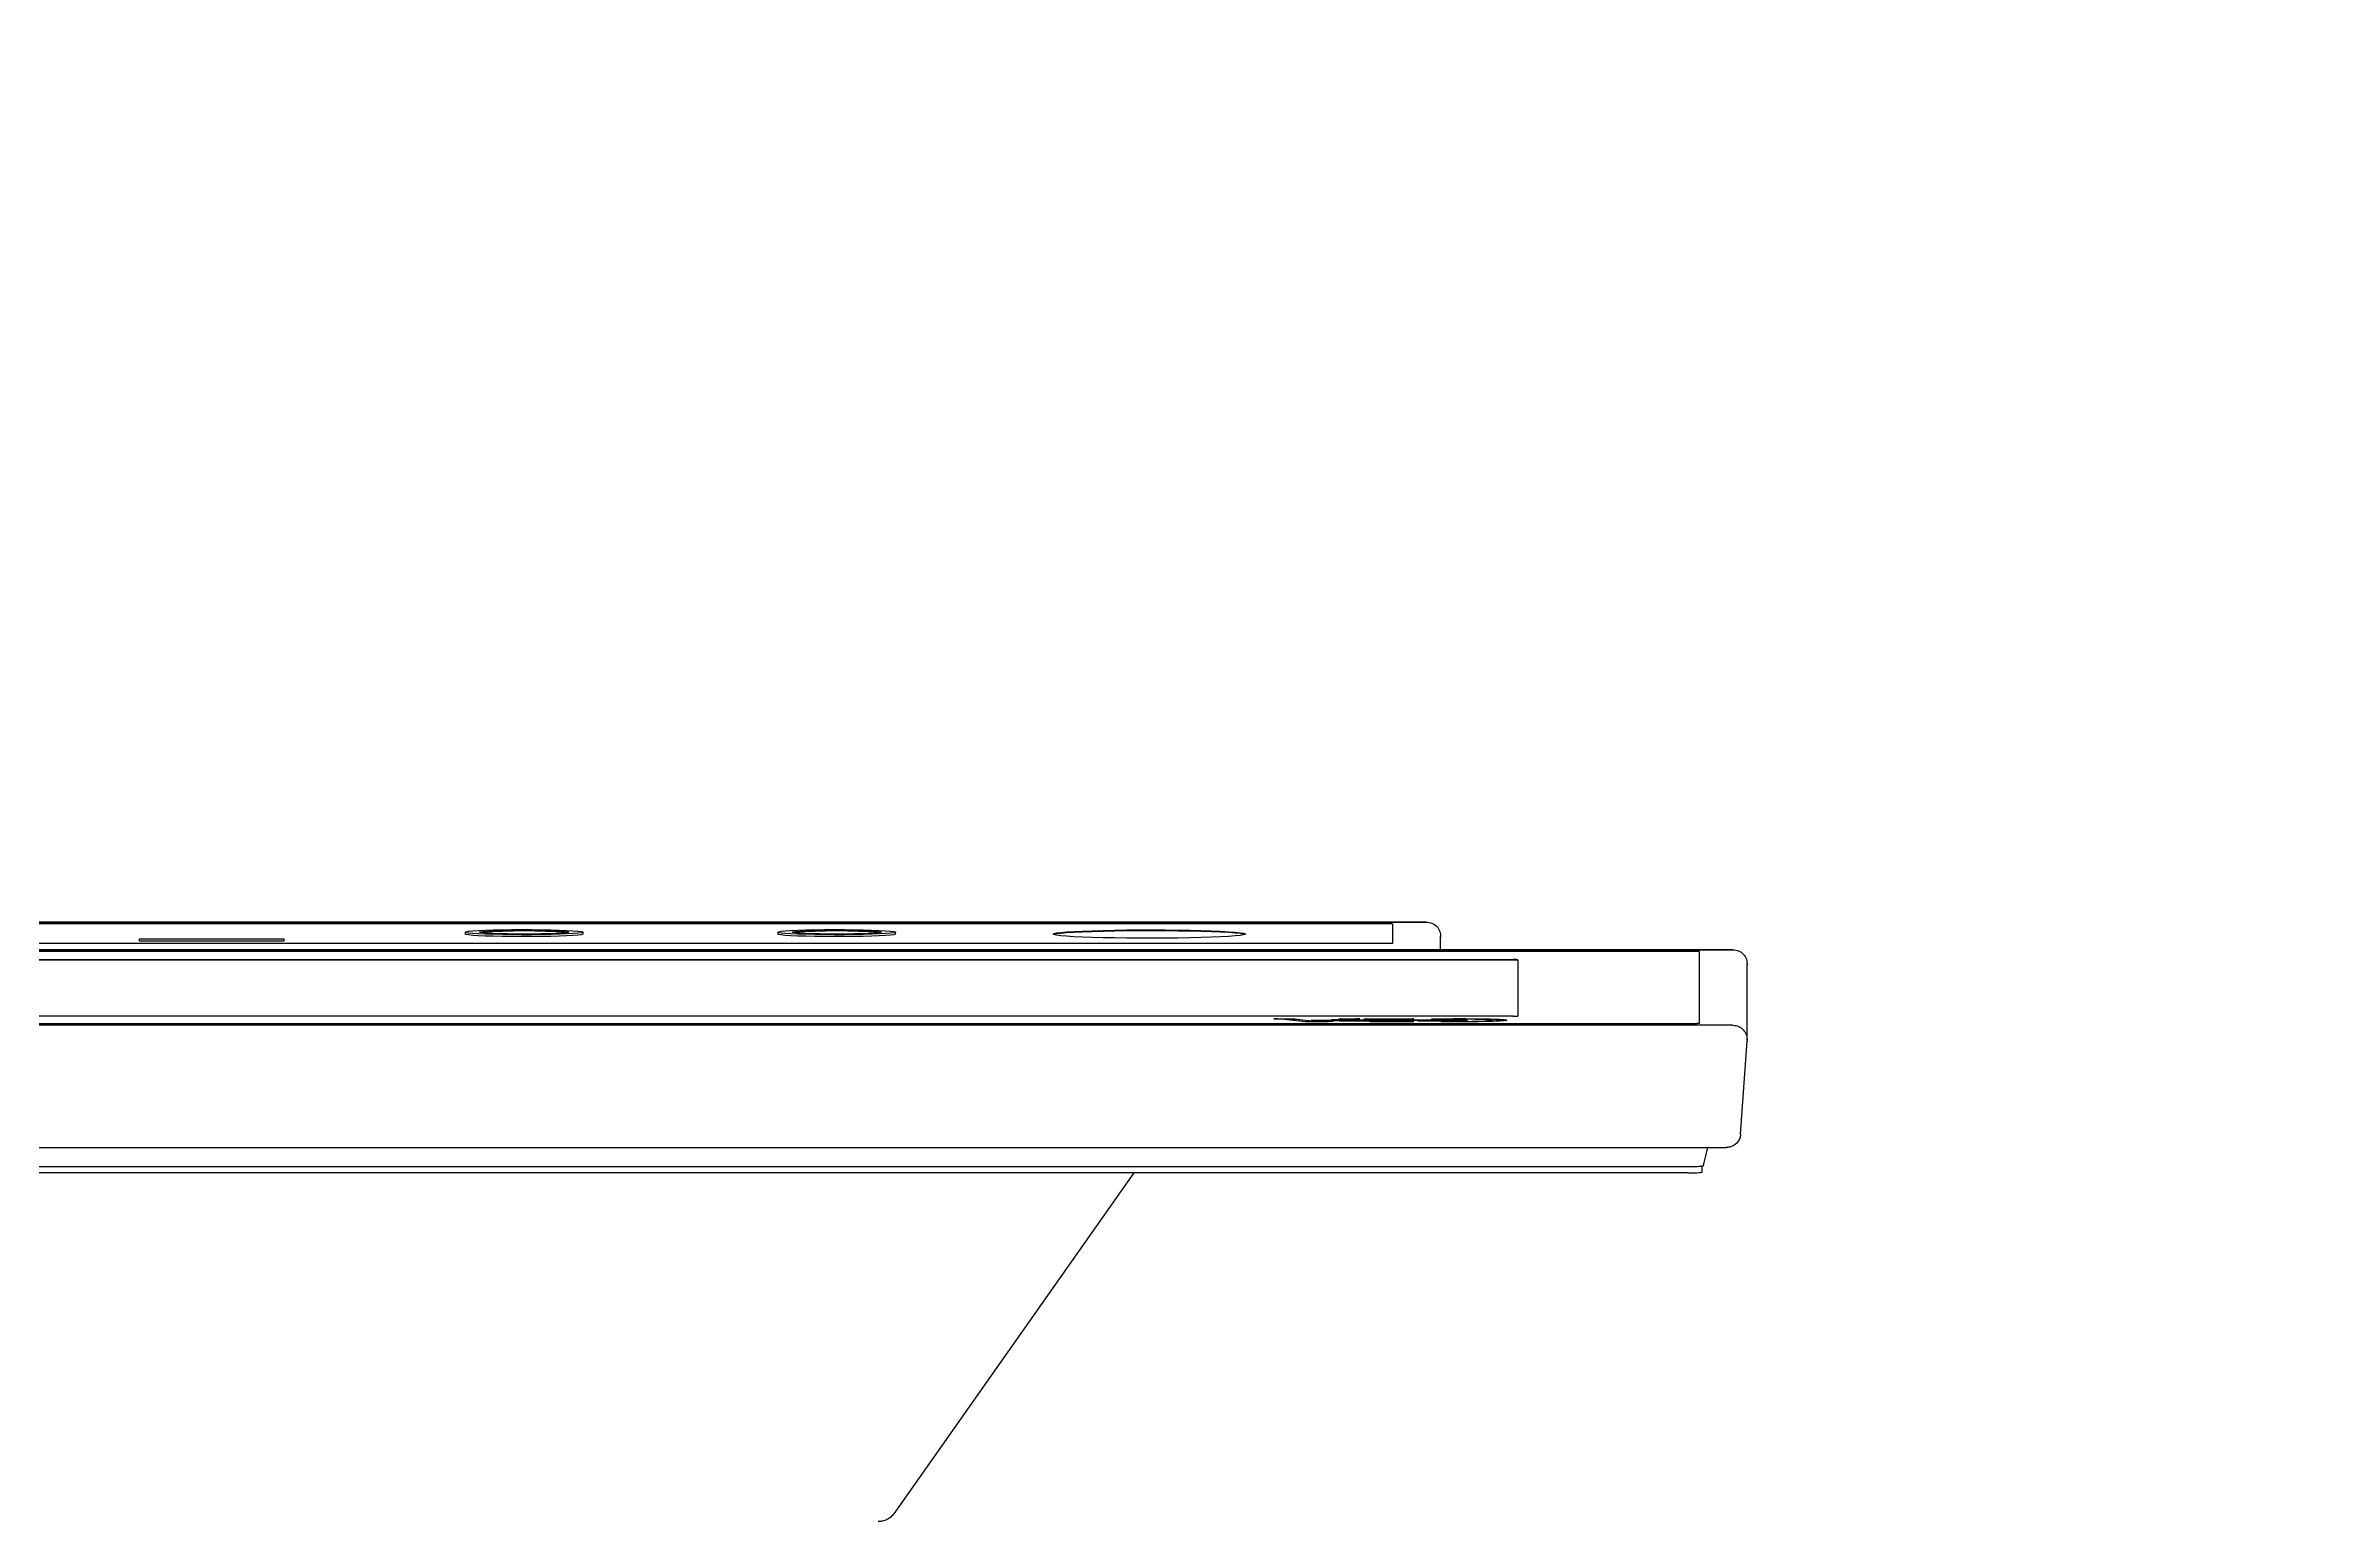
# Model space of a CAD drawing. Header units: inches. Extents: x -955375 to 106222, y -96450 to 64845.
# Drawn here: x 15355.9 to 15828.6, y 28041.9 to 28348.7 of the extents above; entities that cross this region are included whole.
import ezdxf

# ---------------------------------------------------------------- set-up
doc = ezdxf.new("R2010")
doc.units = ezdxf.units.IN
doc.header["$MEASUREMENT"] = 0
doc.linetypes.add('CONTINUA', pattern=[0])
doc.layers.add('ACHUTECH', color=24, linetype='Continuous', lineweight=18)
doc.layers.add('DIBUJO', color=2, linetype='Continuous')
doc.layers.add('P-EQUIPO NUEVO', color=134, linetype='Continuous')
doc.styles.get("Standard").update_dxf_attribs({"font": 'isocp2.shx'})
doc.dimstyles.new('SUPERPEQUEÑA', dxfattribs={"dimtxt": 0.1, "dimasz": 0.05, "dimexe": 0.1, "dimexo": 0.15, "dimgap": 0.05, "dimtad": 1, "dimzin": 0, "dimdsep": 46, "dimtxsty": 'Standard', "dimblk1": 'CRUZZ', "dimblk2": 'CRUZZ', "dimsah": 1, "dimcen": 0.03, "dimse1": 1, "dimse2": 1, "dimclrd": 109, "dimclre": 4, "dimclrt": 173, "dimadec": 0, "dimazin": 0, "dimtfac": 1, "dimtix": 1, "dimtmove": 1, "dimatfit": 3, "dimldrblk": 'CRUZZ', "dimfxl": 1, "dimtolj": 1, "dimtzin": 0, "dimlwd": -1, "dimarcsym": 0})

# ---------------------------------------------------------------- blocks, each defined once
blk = doc.blocks.new('CRUZ')
at = {"layer": 'DIBUJO', "color": 7, "lineweight": -3}
for p, q in [((-0.22, 0), (0.22, 0)), ((0, 0.22), (0, -0.22))]:
    blk.add_line(p, q, dxfattribs=at)
at = {"layer": 'DIBUJO', "color": 7, "lineweight": -3, "const_width": 0.05}
blk.add_lwpolyline([(-0.03, 0, 1), (0.03, 0, 1)], format="xyb", close=True, dxfattribs=at)
blk = doc.blocks.new('CRUZZ')
at = {"layer": 'DIBUJO', "color": 3, "xscale": 10, "yscale": 10, "zscale": 10}
blk.add_blockref('CRUZ', (0, 0), dxfattribs=at)
blk = doc.blocks.new('*D185')
at = {"layer": 'ACHUTECH', "color": 7, "ltscale": 500, "transparency": 16777216}
blk.add_line((5118.65, 54499.15), (5118.65, 25409.93), dxfattribs=at)
at = {"layer": 'Defpoints', "color": 0, "linetype": 'CONTINUA', "ltscale": 500, "transparency": 16777216}
for p in [(26169.23, 54499.2), (5118.65, 25409.88), (6592.24, 25409.88)]:
    blk.add_point(p, dxfattribs=at)
at = {"layer": 'ACHUTECH', "color": 7, "linetype": 'CONTINUA', "ltscale": 500, "transparency": 16777216, "xscale": 0.05, "yscale": 0.05, "zscale": 0.05}
for p, rotation in [((5118.65, 54499.2), 90), ((5118.65, 25409.88), 270)]:
    blk.add_blockref('CRUZZ', p, dxfattribs=dict(at, rotation=rotation))
at = {"layer": 'ACHUTECH', "color": 7, "linetype": 'CONTINUA', "lineweight": 13, "ltscale": 500, "transparency": 16777216, "insert": (5118.56, 39954.54), "char_height": 0.15, "attachment_point": 5, "rotation": 90}
blk.add_mtext('\\A1;29089.32', dxfattribs=at)
blk = doc.blocks.new('*D201')
at = {"layer": 'ACHUTECH', "color": 7, "ltscale": 500, "transparency": 16777216}
blk.add_line((4340.12, 59153.03), (4340.12, 15437.33), dxfattribs=at)
at = {"layer": 'Defpoints', "color": 0, "linetype": 'CONTINUA', "ltscale": 500, "transparency": 16777216}
for p in [(21639.15, 59153.08), (4340.12, 15437.28), (6285.39, 15437.28)]:
    blk.add_point(p, dxfattribs=at)
at = {"layer": 'ACHUTECH', "color": 7, "linetype": 'CONTINUA', "ltscale": 500, "transparency": 16777216, "xscale": 0.05, "yscale": 0.05, "zscale": 0.05}
for p, rotation in [((4340.12, 59153.08), 90), ((4340.12, 15437.28), 270)]:
    blk.add_blockref('CRUZZ', p, dxfattribs=dict(at, rotation=rotation))
at = {"layer": 'ACHUTECH', "color": 7, "linetype": 'CONTINUA', "lineweight": 13, "ltscale": 500, "transparency": 16777216, "insert": (4340.02, 37295.18), "char_height": 0.15, "attachment_point": 5, "rotation": 90}
blk.add_mtext('\\A1;43715.81', dxfattribs=at)
blk = doc.blocks.new('termoformadora 2')
for p, q in [((133741.49, -10017.62), (133742.79, -10015.77)), ((133692.88, -10086.64), (133741.49, -10017.62)), ((133574.67, -10086.77), (133574.67, -10088.05)), ((133577.67, -10086.64), (134126.67, -10086.64)), ((133574.4, -10088.18), (133573.51, -10091.92)), ((134125.92, -10087.93), (133578.42, -10087.93)), ((133566.71, -10094.64), (133565.34, -10114.06)), ((134134.7, -10091.92), (133569.64, -10091.92)), ((133565.34, -10114.27), (133565.34, -10130.1)), ((133568.34, -10117.34), (134136, -10117.34)), ((133575.32, -10132.68), (133575.32, -10117.69)), ((133576.42, -10117.64), (134127.92, -10117.64)), ((133576.42, -10117.64), (133576.42, -10117.64)), ((133576.42, -10117.64), (134127.92, -10117.64)), ((133613.03, -10130.93), (133613.03, -10119.24)), ((133614.03, -10119.19), (134090.3, -10119.19)), ((133627.76, -10118.59), (133627.76, -10118.43)), ((133630.91, -10118.56), (133627.89, -10118.58)), ((133628.96, -10118.05), (133628.96, -10118.18)), ((133630.91, -10118.45), (133630.91, -10118.66)), ((133644.1, -10118.67), (133634.67, -10118.67)), ((133634.68, -10118.05), (133643.84, -10118.05)), ((133634.86, -10118.31), (133634.86, -10118.12)), ((133634.86, -10118.21), (133636.44, -10118.21)), ((133636.44, -10118.31), (133634.86, -10118.31)), ((133634.86, -10118.6), (133634.86, -10118.46)), ((133634.86, -10118.57), (133638.04, -10118.57)), ((133636.44, -10118.21), (133638.04, -10118.21)), ((133636.44, -10118.21), (133636.44, -10118.31)), ((133638.04, -10118.31), (133636.44, -10118.31)), ((133638.04, -10118.21), (133638.04, -10118.05)), ((133638.04, -10118.05), (133638.04, -10118.14)), ((133641.32, -10118.14), (133638.04, -10118.14)), ((133638.04, -10118.14), (133638.04, -10118.31)), ((133638.04, -10118.21), (133638.04, -10118.31)), ((133638.04, -10118.47), (133638.04, -10118.59)), ((133638.04, -10118.59), (133639.42, -10118.59)), ((133639.42, -10118.59), (133640.79, -10118.59)), ((133639.77, -10118.33), (133639.77, -10118.43)), ((133640.79, -10118.59), (133643.33, -10118.59)), ((133641.32, -10118.05), (133641.32, -10118.14)), ((133642.42, -10118.05), (133642.42, -10118.14)), ((133643.54, -10118.05), (133643.54, -10118.15)), ((133643.84, -10118.05), (133643.84, -10118.15)), ((133645.05, -10118.57), (133644.1, -10118.67)), ((133649.97, -10118.67), (133645.91, -10118.67)), ((133647.34, -10118.57), (133649.85, -10118.57)), ((133649.85, -10118.56), (133649.85, -10118.66)), ((133649.89, -10118.64), (133649.89, -10118.54)), ((133650.16, -10118.22), (133649.95, -10118.24)), ((133651.76, -10118.43), (133650.32, -10118.58)), ((133650.32, -10118.48), (133650.74, -10118.44)), ((133650.32, -10118.58), (133650.32, -10118.48)), ((133650.35, -10118.29), (133651.98, -10118.13)), ((133652.05, -10118.28), (133652.05, -10118.18)), ((133652.52, -10118.05), (133657.25, -10118.05)), ((133653.41, -10118.16), (133654.52, -10118.05)), ((133654.57, -10118.15), (133653.41, -10118.26)), ((133653.41, -10118.26), (133653.41, -10118.16)), ((133654.57, -10118.05), (133654.57, -10118.15)), ((133654.63, -10118.14), (133654.57, -10118.15)), ((133654.63, -10118.05), (133654.63, -10118.14)), ((133654.7, -10118.15), (133654.63, -10118.14)), ((133654.7, -10118.05), (133654.7, -10118.15)), ((133657.22, -10118.4), (133654.7, -10118.15)), ((133654.75, -10118.05), (133657.22, -10118.3)), ((133657.22, -10118.3), (133659.4, -10118.52)), ((133657.22, -10118.3), (133657.22, -10118.4)), ((133659.4, -10118.62), (133657.22, -10118.4)), ((133657.25, -10118.05), (133662.23, -10118.55)), ((133659.4, -10118.52), (133659.4, -10118.62)), ((133663.79, -10118.67), (133659.53, -10118.67)), ((133659.6, -10118.55), (133659.6, -10118.55)), ((133659.6, -10118.65), (133659.6, -10118.55)), ((133659.6, -10118.65), (133659.6, -10118.65)), ((133659.61, -10118.67), (133659.61, -10118.54)), ((133659.61, -10118.57), (133662.4, -10118.57)), ((133568.3, -10133.03), (134136.04, -10133.03)), ((134136, -10133.03), (133568.34, -10133.03)), ((134127.92, -10132.72), (133576.42, -10132.72)), ((133614.03, -10130.87), (134090.3, -10130.87)), ((133614.03, -10130.97), (133614.03, -10130.87)), ((134090.3, -10130.97), (133614.03, -10130.97)), ((133629.09, -10133.03), (133629.09, -10135.83)), ((133640.17, -10134.29), (134064.17, -10134.29)), ((133640.17, -10134.29), (133640.17, -10134.29)), ((133640.17, -10134.29), (134064.17, -10134.29)), ((133632.05, -10138.76), (133998.8, -10138.76)), ((133998.81, -10138.76), (133632.09, -10138.76)), ((133639.07, -10138.41), (133639.07, -10134.33)), ((133998.09, -10138.46), (133640.17, -10138.46)), ((133669.71, -10136.21), (133670.07, -10136.1)), ((133669.71, -10136.33), (133669.71, -10136.21)), ((133670.07, -10136.45), (133669.71, -10136.33)), ((133669.8, -10136.17), (133670.07, -10136.25)), ((133670.07, -10136.1), (133670.78, -10135.99)), ((133670.07, -10136.25), (133670.78, -10136.36)), ((133670.78, -10136.56), (133670.07, -10136.45)), ((133670.78, -10135.99), (133671.82, -10135.88)), ((133670.78, -10136.36), (133671.82, -10136.47)), ((133671.82, -10136.67), (133670.78, -10136.56)), ((133671.82, -10135.88), (133673.18, -10135.78)), ((133671.82, -10136.47), (133673.18, -10136.57)), ((133673.18, -10136.77), (133671.82, -10136.67)), ((133673.18, -10135.78), (133674.84, -10135.69)), ((133673.18, -10136.57), (133674.84, -10136.66)), ((133674.84, -10136.86), (133673.18, -10136.77)), ((133674.84, -10135.69), (133676.76, -10135.61)), ((133674.84, -10136.66), (133676.76, -10136.74)), ((133676.76, -10136.94), (133674.84, -10136.86)), ((133676.76, -10135.61), (133678.91, -10135.54)), ((133676.76, -10136.74), (133678.91, -10136.81)), ((133678.91, -10137.01), (133676.76, -10136.94)), ((133678.91, -10135.54), (133681.25, -10135.48)), ((133678.91, -10136.81), (133681.25, -10136.86)), ((133681.25, -10137.06), (133678.91, -10137.01)), ((133681.25, -10135.48), (133683.74, -10135.44)), ((133681.25, -10136.86), (133683.74, -10136.91)), ((133683.74, -10137.11), (133681.25, -10137.06)), ((133683.74, -10135.44), (133686.34, -10135.41)), ((133683.74, -10136.91), (133686.34, -10136.93)), ((133686.34, -10137.13), (133683.74, -10137.11)), ((133686.34, -10135.41), (133689, -10135.4)), ((133686.34, -10136.93), (133689, -10136.94)), ((133689, -10137.14), (133686.34, -10137.13)), ((133689, -10135.4), (133691.67, -10135.4)), ((133689, -10136.94), (133691.67, -10136.94)), ((133691.67, -10137.14), (133689, -10137.14)), ((133691.67, -10135.4), (133694.31, -10135.42)), ((133691.67, -10136.94), (133694.31, -10136.92)), ((133694.31, -10137.12), (133691.67, -10137.14)), ((133694.31, -10135.42), (133696.86, -10135.46)), ((133694.31, -10136.92), (133696.86, -10136.89)), ((133696.86, -10137.09), (133694.31, -10137.12)), ((133696.86, -10135.46), (133699.28, -10135.51)), ((133696.86, -10136.89), (133699.28, -10136.84)), ((133699.28, -10137.04), (133696.86, -10137.09)), ((133699.28, -10135.51), (133701.53, -10135.57)), ((133699.28, -10136.84), (133701.53, -10136.77)), ((133701.53, -10136.97), (133699.28, -10137.04)), ((133701.53, -10135.57), (133703.57, -10135.64)), ((133701.53, -10136.77), (133703.57, -10136.7)), ((133703.57, -10136.9), (133701.53, -10136.97)), ((133703.57, -10135.64), (133705.37, -10135.73)), ((133703.57, -10136.7), (133705.37, -10136.61)), ((133705.37, -10136.81), (133703.57, -10136.9)), ((133705.37, -10135.73), (133706.88, -10135.83)), ((133705.37, -10136.61), (133706.88, -10136.52)), ((133706.88, -10136.72), (133705.37, -10136.81)), ((133706.88, -10135.83), (133708.08, -10135.93)), ((133706.88, -10136.52), (133708.08, -10136.41)), ((133708.08, -10136.61), (133706.88, -10136.72)), ((133708.08, -10135.93), (133708.96, -10136.04)), ((133708.08, -10136.41), (133708.96, -10136.3)), ((133708.96, -10136.5), (133708.08, -10136.61)), ((133708.96, -10136.04), (133709.49, -10136.16)), ((133708.96, -10136.3), (133709.49, -10136.19)), ((133709.49, -10136.39), (133708.96, -10136.5)), ((133709.49, -10136.16), (133709.67, -10136.27)), ((133709.49, -10136.19), (133709.54, -10136.17)), ((133709.67, -10136.27), (133709.49, -10136.39)), ((133742.42, -10136.27), (133742.46, -10136.23)), ((133742.42, -10136.27), (133742.42, -10136.67)), ((133742.46, -10136.23), (133742.81, -10136.14)), ((133742.46, -10136.63), (133742.81, -10136.54)), ((133742.46, -10136.72), (133742.46, -10136.63)), ((133742.81, -10136.81), (133742.46, -10136.72)), ((133742.81, -10136.14), (133743.51, -10136.05)), ((133742.81, -10136.54), (133743.51, -10136.45)), ((133743.51, -10136.89), (133742.81, -10136.81)), ((133743.51, -10136.05), (133744.52, -10135.97)), ((133743.51, -10136.45), (133744.52, -10136.37)), ((133744.52, -10136.97), (133743.51, -10136.89)), ((133744.52, -10135.97), (133745.83, -10135.9)), ((133744.52, -10136.37), (133745.83, -10136.3)), ((133745.83, -10137.04), (133744.52, -10136.97)), ((133745.42, -10136.67), (133745.6, -10136.59)), ((133745.6, -10136.75), (133745.42, -10136.67)), ((133745.6, -10136.59), (133746.12, -10136.52)), ((133746.12, -10136.83), (133745.6, -10136.75)), ((133745.83, -10135.9), (133747.38, -10135.84)), ((133745.83, -10136.3), (133747.38, -10136.24)), ((133747.38, -10137.1), (133745.83, -10137.04)), ((133746.12, -10136.52), (133746.98, -10136.45)), ((133746.98, -10136.9), (133746.12, -10136.83)), ((133746.98, -10136.45), (133748.13, -10136.39)), ((133748.13, -10136.96), (133746.98, -10136.9)), ((133747.38, -10135.84), (133749.15, -10135.79)), ((133747.38, -10136.24), (133749.15, -10136.19)), ((133749.15, -10137.15), (133747.38, -10137.1)), ((133748.13, -10136.39), (133749.53, -10136.34)), ((133749.53, -10137.01), (133748.13, -10136.96)), ((133749.15, -10135.79), (133751.08, -10135.76)), ((133749.15, -10136.19), (133751.08, -10136.16)), ((133751.08, -10137.18), (133749.15, -10137.15)), ((133749.53, -10136.34), (133751.13, -10136.3)), ((133751.13, -10137.04), (133749.53, -10137.01)), ((133751.08, -10135.76), (133753.11, -10135.74)), ((133751.08, -10136.16), (133753.11, -10136.14)), ((133753.11, -10137.2), (133751.08, -10137.18)), ((133751.13, -10136.3), (133752.86, -10136.28)), ((133752.86, -10137.07), (133751.13, -10137.04)), ((133752.86, -10136.28), (133754.67, -10136.27)), ((133754.67, -10137.07), (133752.86, -10137.07)), ((133753.11, -10135.74), (133755.19, -10135.74)), ((133753.11, -10136.14), (133755.19, -10136.14)), ((133755.19, -10137.21), (133753.11, -10137.2)), ((133754.67, -10136.27), (133756.47, -10136.28)), ((133756.47, -10137.07), (133754.67, -10137.07)), ((133755.19, -10135.74), (133757.25, -10135.75)), ((133755.19, -10136.14), (133757.25, -10136.15)), ((133757.25, -10137.19), (133755.19, -10137.21)), ((133756.47, -10136.28), (133758.21, -10136.3)), ((133758.21, -10137.04), (133756.47, -10137.07)), ((133757.25, -10135.75), (133759.24, -10135.78)), ((133757.25, -10136.15), (133759.24, -10136.18)), ((133759.24, -10137.17), (133757.25, -10137.19)), ((133758.21, -10136.3), (133759.81, -10136.34)), ((133759.81, -10137.01), (133758.21, -10137.04)), ((133759.24, -10135.78), (133761.09, -10135.82)), ((133759.24, -10136.18), (133761.09, -10136.22)), ((133761.09, -10137.13), (133759.24, -10137.17)), ((133759.81, -10136.34), (133761.21, -10136.39)), ((133761.21, -10136.96), (133759.81, -10137.01)), ((133761.09, -10135.82), (133762.76, -10135.87)), ((133761.09, -10136.22), (133762.76, -10136.27)), ((133762.76, -10137.07), (133761.09, -10137.13)), ((133761.21, -10136.39), (133762.36, -10136.45)), ((133762.36, -10136.9), (133761.21, -10136.96)), ((133762.36, -10136.45), (133763.22, -10136.52)), ((133763.22, -10136.83), (133762.36, -10136.9)), ((133762.76, -10135.87), (133764.2, -10135.94)), ((133762.76, -10136.27), (133764.2, -10136.34)), ((133764.2, -10137.01), (133762.76, -10137.07)), ((133763.22, -10136.52), (133763.74, -10136.59)), ((133763.74, -10136.75), (133763.22, -10136.83)), ((133763.74, -10136.59), (133763.92, -10136.67)), ((133763.92, -10136.67), (133763.74, -10136.75)), ((133764.2, -10135.94), (133765.36, -10136.01)), ((133764.2, -10136.34), (133765.36, -10136.41)), ((133765.36, -10136.93), (133764.2, -10137.01)), ((133765.36, -10136.01), (133766.22, -10136.09)), ((133765.36, -10136.41), (133766.22, -10136.49)), ((133766.22, -10136.85), (133765.36, -10136.93)), ((133766.22, -10136.09), (133766.74, -10136.18)), ((133766.22, -10136.49), (133766.74, -10136.58)), ((133766.74, -10136.76), (133766.22, -10136.85)), ((133766.74, -10136.18), (133766.92, -10136.27)), ((133766.74, -10136.58), (133766.92, -10136.67)), ((133766.92, -10136.67), (133766.74, -10136.76)), ((133766.92, -10136.67), (133766.92, -10136.27)), ((133766.92, -10136.27), (133766.92, -10136.27)), ((133807.42, -10136.27), (133807.46, -10136.23)), ((133807.42, -10136.27), (133807.42, -10136.67)), ((133807.46, -10136.23), (133807.81, -10136.14)), ((133807.46, -10136.63), (133807.81, -10136.54)), ((133807.46, -10136.72), (133807.46, -10136.63)), ((133807.81, -10136.81), (133807.46, -10136.72)), ((133807.81, -10136.14), (133808.51, -10136.05)), ((133807.81, -10136.54), (133808.51, -10136.45)), ((133808.51, -10136.89), (133807.81, -10136.81)), ((133808.51, -10136.05), (133809.52, -10135.97)), ((133808.51, -10136.45), (133809.52, -10136.37)), ((133809.52, -10136.97), (133808.51, -10136.89)), ((133809.52, -10135.97), (133810.83, -10135.9)), ((133809.52, -10136.37), (133810.83, -10136.3)), ((133810.83, -10137.04), (133809.52, -10136.97)), ((133810.42, -10136.67), (133810.6, -10136.59)), ((133810.6, -10136.75), (133810.42, -10136.67)), ((133810.6, -10136.59), (133811.12, -10136.52)), ((133811.12, -10136.83), (133810.6, -10136.75)), ((133810.83, -10135.9), (133812.38, -10135.84)), ((133810.83, -10136.3), (133812.38, -10136.24)), ((133812.38, -10137.1), (133810.83, -10137.04)), ((133811.12, -10136.52), (133811.98, -10136.45)), ((133811.98, -10136.9), (133811.12, -10136.83)), ((133811.98, -10136.45), (133813.13, -10136.39)), ((133813.13, -10136.96), (133811.98, -10136.9)), ((133812.38, -10135.84), (133814.15, -10135.79)), ((133812.38, -10136.24), (133814.15, -10136.19)), ((133814.15, -10137.15), (133812.38, -10137.1)), ((133813.13, -10136.39), (133814.53, -10136.34)), ((133814.53, -10137.01), (133813.13, -10136.96)), ((133814.15, -10135.79), (133816.08, -10135.76)), ((133814.15, -10136.19), (133816.08, -10136.16)), ((133816.08, -10137.18), (133814.15, -10137.15)), ((133814.53, -10136.34), (133816.13, -10136.3)), ((133816.13, -10137.04), (133814.53, -10137.01)), ((133816.08, -10135.76), (133818.11, -10135.74)), ((133816.08, -10136.16), (133818.11, -10136.14)), ((133818.11, -10137.2), (133816.08, -10137.18)), ((133816.13, -10136.3), (133817.86, -10136.28)), ((133817.86, -10137.07), (133816.13, -10137.04)), ((133817.86, -10136.28), (133819.67, -10136.27)), ((133819.67, -10137.07), (133817.86, -10137.07)), ((133818.11, -10135.74), (133820.19, -10135.74)), ((133818.11, -10136.14), (133820.19, -10136.14)), ((133820.19, -10137.21), (133818.11, -10137.2)), ((133819.67, -10136.27), (133821.47, -10136.28)), ((133821.47, -10137.07), (133819.67, -10137.07)), ((133820.19, -10135.74), (133822.25, -10135.75)), ((133820.19, -10136.14), (133822.25, -10136.15)), ((133822.25, -10137.19), (133820.19, -10137.21)), ((133821.47, -10136.28), (133823.21, -10136.3)), ((133823.21, -10137.04), (133821.47, -10137.07)), ((133822.25, -10135.75), (133824.24, -10135.78)), ((133822.25, -10136.15), (133824.24, -10136.18)), ((133824.24, -10137.17), (133822.25, -10137.19)), ((133823.21, -10136.3), (133824.81, -10136.34)), ((133824.81, -10137.01), (133823.21, -10137.04)), ((133824.24, -10135.78), (133826.09, -10135.82)), ((133824.24, -10136.18), (133826.09, -10136.22)), ((133826.09, -10137.13), (133824.24, -10137.17)), ((133824.81, -10136.34), (133826.21, -10136.39)), ((133826.21, -10136.96), (133824.81, -10137.01)), ((133826.09, -10135.82), (133827.76, -10135.87)), ((133826.09, -10136.22), (133827.76, -10136.27)), ((133827.76, -10137.07), (133826.09, -10137.13)), ((133826.21, -10136.39), (133827.36, -10136.45)), ((133827.36, -10136.9), (133826.21, -10136.96)), ((133827.36, -10136.45), (133828.22, -10136.52)), ((133828.22, -10136.83), (133827.36, -10136.9)), ((133827.76, -10135.87), (133829.2, -10135.94)), ((133827.76, -10136.27), (133829.2, -10136.34)), ((133829.2, -10137.01), (133827.76, -10137.07)), ((133828.22, -10136.52), (133828.74, -10136.59)), ((133828.74, -10136.75), (133828.22, -10136.83)), ((133828.74, -10136.59), (133828.92, -10136.67)), ((133828.92, -10136.67), (133828.74, -10136.75)), ((133829.2, -10135.94), (133830.36, -10136.01)), ((133829.2, -10136.34), (133830.36, -10136.41)), ((133830.36, -10136.93), (133829.2, -10137.01)), ((133830.36, -10136.01), (133831.22, -10136.09)), ((133830.36, -10136.41), (133831.22, -10136.49)), ((133831.22, -10136.85), (133830.36, -10136.93)), ((133831.22, -10136.09), (133831.74, -10136.18)), ((133831.22, -10136.49), (133831.74, -10136.58)), ((133831.74, -10136.76), (133831.22, -10136.85)), ((133831.74, -10136.18), (133831.92, -10136.27)), ((133831.74, -10136.58), (133831.92, -10136.67)), ((133831.92, -10136.67), (133831.74, -10136.76)), ((133831.92, -10136.67), (133831.92, -10136.27)), ((133831.92, -10136.27), (133831.92, -10136.27)), ((133869.67, -10135.31), (133869.67, -10134.79)), ((133869.67, -10134.79), (133899.67, -10134.79)), ((133869.67, -10135.2), (133899.67, -10135.2)), ((133899.67, -10135.31), (133869.67, -10135.31)), ((133899.67, -10134.79), (133899.67, -10135.31))]:
    blk.add_line(p, q)
for centre, radius, start, end in [((133576.92, -10103.9), 17.28, 87.5122, 97.4843), ((133574.5, -10088.2), 0.1, 90.1083, 164.1181), ((133613.79, -10124.97), 5.78, 87.5331, 97.4635), ((133613.79, -10125.09), 5.78, 262.5365, 272.4669), ((133613.78, -10125.21), 5.77, 262.5255, 272.4779), ((133754.67, -10025.08), 111.85, 265.4042, 274.5958), ((133819.67, -10025.08), 111.85, 265.4042, 274.5958)]:
    blk.add_arc(centre, radius, start, end)
for points, knots in [([(133742.79, -10015.77), (133742.99, -10015.53), (133743.4, -10015.04), (133744.2, -10014.53), (133745.11, -10014.2), (133745.75, -10014.17), (133746.07, -10014.15)], [0, 0, 0, 0, 0.250007, 0.500014, 0.749996, 1, 1, 1, 1]), ([(133578.42, -10087.93), (133577.93, -10087.93), (133577.17, -10087.94), (133576.25, -10087.96), (133575.63, -10087.98), (133575.12, -10088.01), (133574.63, -10088.05), (133574.55, -10088.08), (133574.5, -10088.1)], [0, 0, 0, 0, 0.23946, 0.368364, 0.500003, 0.63165, 0.760538, 1, 1, 1, 1]), ([(133566.71, -10094.64), (133566.72, -10094.54), (133566.74, -10094.34), (133566.82, -10093.99), (133566.91, -10093.75), (133566.97, -10093.61)], [0, 0, 0, 0, 0.278494, 0.557109, 1, 1, 1, 1]), ([(133566.97, -10093.61), (133567.14, -10093.33), (133567.46, -10092.77), (133568.26, -10092.2), (133569.03, -10091.94), (133569.53, -10091.92), (133569.7, -10091.92)], [0, 0, 0, 0, 0.270834, 0.543856, 0.846815, 1, 1, 1, 1]), ([(133568.34, -10117.34), (133567.93, -10117.28), (133567.1, -10117.17), (133566.09, -10116.4), (133565.41, -10115.32), (133565.36, -10114.48), (133565.34, -10114.06)], [0, 0, 0, 0, 0.250002, 0.500009, 0.750006, 1, 1, 1, 1]), ([(133575.32, -10117.69), (133575.33, -10117.68), (133575.36, -10117.67), (133575.49, -10117.66), (133575.64, -10117.65), (133575.81, -10117.65), (133576.07, -10117.64), (133576.28, -10117.64), (133576.42, -10117.64)], [0, 0, 0, 0, 0.23948, 0.36959, 0.500004, 0.630132, 0.760574, 1, 1, 1, 1]), ([(133621.95, -10118.57), (133621.31, -10118.57), (133619.73, -10118.55), (133617.64, -10118.5), (133616.04, -10118.41), (133615.31, -10118.33), (133615.37, -10118.29), (133615.39, -10118.28)], [0, 0, 0, 0, 0.188637, 0.469041, 0.696145, 0.92412, 1, 1, 1, 1]), ([(133630.91, -10118.66), (133629.58, -10118.67), (133626.92, -10118.69), (133623.22, -10118.69), (133620.01, -10118.66), (133617.63, -10118.6), (133616.04, -10118.51), (133615.31, -10118.43), (133615.37, -10118.39), (133615.39, -10118.38)], [0, 0, 0, 0, 0.209982, 0.419626, 0.567971, 0.717282, 0.838205, 0.959602, 1, 1, 1, 1]), ([(133615.4, -10118.36), (133615.39, -10118.35), (133615.36, -10118.3), (133616.11, -10118.23), (133617.68, -10118.14), (133620.11, -10118.07), (133623.12, -10118.04), (133626.12, -10118.03), (133628.01, -10118.05), (133628.96, -10118.05)], [0, 0, 0, 0, 0.058679, 0.183162, 0.306958, 0.487583, 0.670287, 0.835221, 1, 1, 1, 1]), ([(133628.96, -10118.18), (133628.48, -10118.16), (133627.3, -10118.13), (133625.06, -10118.12), (133622.71, -10118.13), (133620.64, -10118.17), (133619.23, -10118.23), (133618.54, -10118.3), (133618.53, -10118.34), (133618.53, -10118.35)], [0, 0, 0, 0, 0.122448, 0.304384, 0.490926, 0.643779, 0.797613, 0.929679, 1, 1, 1, 1]), ([(133621.56, -10118.57), (133621.66, -10118.57), (133621.85, -10118.57), (133622.23, -10118.58), (133622.52, -10118.58), (133622.71, -10118.59)], [0, 0, 0, 0, 0.256268, 0.512601, 1, 1, 1, 1]), ([(133622.71, -10118.59), (133623.22, -10118.59), (133624.23, -10118.6), (133625.95, -10118.6), (133627.1, -10118.59), (133627.76, -10118.59)], [0, 0, 0, 0, 0.308035, 0.604123, 1, 1, 1, 1]), ([(133629.88, -10118.41), (133629.1, -10118.41), (133627.53, -10118.4), (133625.61, -10118.38), (133624.31, -10118.36), (133623.75, -10118.34), (133623.54, -10118.33), (133623.46, -10118.32), (133623.48, -10118.31), (133623.58, -10118.3), (133623.89, -10118.29), (133624.59, -10118.27), (133625.22, -10118.26), (133625.57, -10118.25)], [0, 0, 0, 0, 0.246111, 0.491709, 0.614532, 0.676249, 0.698684, 0.721346, 0.741891, 0.759716, 0.793872, 0.884516, 1, 1, 1, 1]), ([(133625.01, -10118.26), (133625.27, -10118.27), (133625.53, -10118.28), (133625.81, -10118.28), (133625.81, -10118.28)], [0, 0, 0, 0, 0.993319, 1, 1, 1, 1]), ([(133625.57, -10118.25), (133626.06, -10118.25), (133627.04, -10118.24), (133628.99, -10118.23), (133630.46, -10118.22), (133631.42, -10118.22)], [0, 0, 0, 0, 0.256348, 0.51241, 1, 1, 1, 1]), ([(133633.84, -10118.22), (133632.99, -10118.22), (133631.21, -10118.23), (133629.12, -10118.24), (133627.69, -10118.25), (133627.03, -10118.26), (133626.59, -10118.26), (133626.3, -10118.27), (133626.07, -10118.27), (133625.91, -10118.28), (133625.83, -10118.28), (133625.81, -10118.28), (133625.81, -10118.28), (133625.81, -10118.28)], [0, 0, 0, 0, 0.309614, 0.647066, 0.761453, 0.838566, 0.890663, 0.926192, 0.950443, 0.982539, 0.990693, 0.997168, 1, 1, 1, 1]), ([(133625.81, -10118.28), (133625.81, -10118.28), (133625.82, -10118.29), (133625.86, -10118.29), (133626.09, -10118.3), (133627.13, -10118.31), (133628.91, -10118.32), (133630.5, -10118.33), (133631.28, -10118.33)], [0, 0, 0, 0, 0.007185, 0.016583, 0.042994, 0.152973, 0.586981, 1, 1, 1, 1]), ([(133627.76, -10118.43), (133627.91, -10118.43), (133628.2, -10118.44), (133628.77, -10118.44), (133629.19, -10118.44), (133629.47, -10118.44)], [0, 0, 0, 0, 0.255717, 0.511463, 1, 1, 1, 1]), ([(133629.47, -10118.44), (133629.59, -10118.44), (133629.84, -10118.45), (133630.32, -10118.45), (133630.68, -10118.45), (133630.91, -10118.45)], [0, 0, 0, 0, 0.260019, 0.520003, 1, 1, 1, 1]), ([(133639.77, -10118.43), (133638.93, -10118.43), (133637.24, -10118.43), (133633.94, -10118.43), (133631.49, -10118.42), (133629.88, -10118.41)], [0, 0, 0, 0, 0.255408, 0.510839, 1, 1, 1, 1]), ([(133631.28, -10118.33), (133631.6, -10118.33), (133632.24, -10118.33), (133633.49, -10118.34), (133634.42, -10118.34), (133635.02, -10118.34)], [0, 0, 0, 0, 0.257551, 0.515083, 1, 1, 1, 1]), ([(133631.42, -10118.22), (133631.62, -10118.22), (133632.04, -10118.22), (133632.84, -10118.22), (133633.44, -10118.22), (133633.84, -10118.22)], [0, 0, 0, 0, 0.255058, 0.510096, 1, 1, 1, 1]), ([(133634.67, -10118.67), (133634.68, -10118.67), (133634.7, -10118.67), (133634.74, -10118.66), (133634.77, -10118.65), (133634.79, -10118.64)], [0, 0, 0, 0, 0.259113, 0.518215, 1, 1, 1, 1]), ([(133634.86, -10118.12), (133634.86, -10118.12), (133634.85, -10118.1), (133634.82, -10118.08), (133634.73, -10118.06), (133634.68, -10118.05)], [0, 0, 0, 0, 0.257626, 0.515294, 1, 1, 1, 1]), ([(133634.79, -10118.64), (133634.8, -10118.64), (133634.82, -10118.63), (133634.84, -10118.62), (133634.85, -10118.61), (133634.86, -10118.6)], [0, 0, 0, 0, 0.255746, 0.511408, 1, 1, 1, 1]), ([(133634.86, -10118.46), (133634.99, -10118.46), (133635.26, -10118.46), (133635.76, -10118.47), (133636.14, -10118.47), (133636.38, -10118.47)], [0, 0, 0, 0, 0.260014, 0.520028, 1, 1, 1, 1]), ([(133635.02, -10118.34), (133635.42, -10118.34), (133636.2, -10118.34), (133637.74, -10118.34), (133638.88, -10118.34), (133639.63, -10118.34)], [0, 0, 0, 0, 0.255047, 0.51008, 1, 1, 1, 1]), ([(133636.38, -10118.47), (133636.52, -10118.47), (133636.81, -10118.47), (133637.37, -10118.47), (133637.77, -10118.47), (133638.04, -10118.47)], [0, 0, 0, 0, 0.260135, 0.520287, 1, 1, 1, 1]), ([(133639.63, -10118.34), (133640.03, -10118.34), (133640.81, -10118.34), (133642.32, -10118.34), (133643.45, -10118.34), (133644.18, -10118.34)], [0, 0, 0, 0, 0.257535, 0.515063, 1, 1, 1, 1]), ([(133651.36, -10118.4), (133650.38, -10118.41), (133648.42, -10118.42), (133644.55, -10118.43), (133641.67, -10118.43), (133639.77, -10118.43)], [0, 0, 0, 0, 0.255598, 0.511052, 1, 1, 1, 1]), ([(133642.42, -10118.14), (133642.33, -10118.14), (133642.14, -10118.14), (133641.77, -10118.14), (133641.5, -10118.14), (133641.32, -10118.14)], [0, 0, 0, 0, 0.257559, 0.515115, 1, 1, 1, 1]), ([(133643.54, -10118.15), (133643.44, -10118.14), (133643.26, -10118.14), (133642.88, -10118.14), (133642.61, -10118.14), (133642.42, -10118.14)], [0, 0, 0, 0, 0.257147, 0.51354, 1, 1, 1, 1]), ([(133642.49, -10118.21), (133642.49, -10118.21), (133642.49, -10118.21), (133642.49, -10118.21), (133642.49, -10118.21), (133642.48, -10118.21), (133642.48, -10118.21), (133642.48, -10118.21), (133642.48, -10118.21), (133642.49, -10118.21), (133642.49, -10118.21)], [0, 0, 0, 0, 0.094946, 0.217687, 0.412336, 0.616188, 0.741201, 0.844318, 0.943033, 1, 1, 1, 1]), ([(133646.34, -10118.22), (133646.02, -10118.22), (133645.36, -10118.22), (133644.08, -10118.22), (133643.12, -10118.21), (133642.49, -10118.21)], [0, 0, 0, 0, 0.255035, 0.510051, 1, 1, 1, 1]), ([(133642.49, -10118.21), (133642.81, -10118.21), (133643.47, -10118.21), (133644.75, -10118.21), (133645.7, -10118.21), (133646.32, -10118.21)], [0, 0, 0, 0, 0.257528, 0.515049, 1, 1, 1, 1]), ([(133643.33, -10118.59), (133643.46, -10118.59), (133643.71, -10118.58), (133644.2, -10118.58), (133644.56, -10118.58), (133644.8, -10118.58)], [0, 0, 0, 0, 0.256808, 0.513485, 1, 1, 1, 1]), ([(133643.84, -10118.15), (133643.82, -10118.15), (133643.77, -10118.15), (133643.66, -10118.15), (133643.59, -10118.15), (133643.54, -10118.15)], [0, 0, 0, 0, 0.263504, 0.526988, 1, 1, 1, 1]), ([(133644.18, -10118.34), (133644.58, -10118.34), (133645.39, -10118.34), (133646.96, -10118.34), (133648.12, -10118.33), (133648.89, -10118.33)], [0, 0, 0, 0, 0.255076, 0.510168, 1, 1, 1, 1]), ([(133644.8, -10118.58), (133644.82, -10118.58), (133644.87, -10118.58), (133644.94, -10118.58), (133645, -10118.58), (133645.04, -10118.58), (133645.05, -10118.57), (133645.05, -10118.57)], [0, 0, 0, 0, 0.27843, 0.556665, 0.845451, 0.950579, 1, 1, 1, 1]), ([(133645.91, -10118.67), (133645.97, -10118.67), (133646.1, -10118.66), (133646.33, -10118.65), (133646.48, -10118.64), (133646.59, -10118.63)], [0, 0, 0, 0, 0.25565, 0.511246, 1, 1, 1, 1]), ([(133646.32, -10118.21), (133646.65, -10118.21), (133647.31, -10118.21), (133648.59, -10118.22), (133649.54, -10118.22), (133650.16, -10118.22)], [0, 0, 0, 0, 0.257546, 0.515105, 1, 1, 1, 1]), ([(133649.95, -10118.24), (133649.64, -10118.24), (133649.02, -10118.24), (133647.82, -10118.23), (133646.93, -10118.23), (133646.34, -10118.22)], [0, 0, 0, 0, 0.257502, 0.515, 1, 1, 1, 1]), ([(133646.59, -10118.63), (133646.68, -10118.63), (133646.85, -10118.61), (133647.09, -10118.59), (133647.31, -10118.57), (133647.45, -10118.56), (133647.52, -10118.56)], [0, 0, 0, 0, 0.257885, 0.515714, 0.757826, 1, 1, 1, 1]), ([(133647.52, -10118.56), (133647.62, -10118.55), (133647.82, -10118.53), (133648.21, -10118.49), (133648.49, -10118.47), (133648.67, -10118.45)], [0, 0, 0, 0, 0.257679, 0.515376, 1, 1, 1, 1]), ([(133648.67, -10118.45), (133648.78, -10118.45), (133649, -10118.45), (133649.42, -10118.45), (133649.74, -10118.44), (133649.95, -10118.44)], [0, 0, 0, 0, 0.254989, 0.51, 1, 1, 1, 1]), ([(133648.89, -10118.33), (133649.47, -10118.33), (133650.62, -10118.32), (133652.04, -10118.31), (133653.03, -10118.3), (133653.56, -10118.29), (133653.93, -10118.29), (133654.18, -10118.28), (133654.33, -10118.28), (133654.4, -10118.27), (133654.42, -10118.27), (133654.4, -10118.26), (133654.37, -10118.26), (133654.36, -10118.26)], [0, 0, 0, 0, 0.28794, 0.576084, 0.710125, 0.795199, 0.850355, 0.905575, 0.930641, 0.955928, 0.971884, 0.987846, 1, 1, 1, 1]), ([(133649.89, -10118.54), (133649.88, -10118.54), (133649.86, -10118.54), (133649.85, -10118.55), (133649.85, -10118.55), (133649.85, -10118.55)], [0, 0, 0, 0, 0.362514, 0.72468, 1, 1, 1, 1]), ([(133649.89, -10118.64), (133649.88, -10118.64), (133649.86, -10118.64), (133649.85, -10118.65), (133649.85, -10118.65), (133649.85, -10118.65)], [0, 0, 0, 0, 0.362395, 0.724771, 1, 1, 1, 1]), ([(133649.86, -10118.66), (133649.86, -10118.66), (133649.87, -10118.66), (133649.9, -10118.67), (133649.94, -10118.67), (133649.97, -10118.67)], [0, 0, 0, 0, 0.268246, 0.53613, 1, 1, 1, 1]), ([(133650.32, -10118.48), (133650.28, -10118.49), (133650.19, -10118.5), (133650.03, -10118.51), (133649.94, -10118.53), (133649.89, -10118.54)], [0, 0, 0, 0, 0.255995, 0.511953, 1, 1, 1, 1]), ([(133650.32, -10118.58), (133650.28, -10118.59), (133650.19, -10118.6), (133650.03, -10118.61), (133649.94, -10118.63), (133649.89, -10118.64)], [0, 0, 0, 0, 0.255995, 0.511953, 1, 1, 1, 1]), ([(133649.95, -10118.44), (133650.1, -10118.44), (133650.41, -10118.44), (133651.02, -10118.44), (133651.47, -10118.43), (133651.76, -10118.43)], [0, 0, 0, 0, 0.255029, 0.510073, 1, 1, 1, 1]), ([(133652.05, -10118.28), (133651.9, -10118.28), (133651.62, -10118.28), (133651.05, -10118.28), (133650.63, -10118.29), (133650.35, -10118.29)], [0, 0, 0, 0, 0.255698, 0.511327, 1, 1, 1, 1]), ([(133655.29, -10118.28), (133655.44, -10118.28), (133655.67, -10118.29), (133655.91, -10118.3), (133656.01, -10118.31), (133656.03, -10118.32), (133655.95, -10118.33), (133655.73, -10118.34), (133654.87, -10118.36), (133653.34, -10118.38), (133651.99, -10118.39), (133651.36, -10118.4)], [0, 0, 0, 0, 0.081857, 0.125318, 0.159992, 0.194897, 0.224719, 0.268332, 0.356369, 0.696652, 1, 1, 1, 1]), ([(133652.05, -10118.18), (133651.9, -10118.18), (133651.7, -10118.18), (133651.49, -10118.18), (133651.43, -10118.18)], [0, 0, 0, 0, 0.699093, 1, 1, 1, 1]), ([(133651.98, -10118.13), (133652.02, -10118.12), (133652.09, -10118.11), (133652.23, -10118.1), (133652.33, -10118.09), (133652.39, -10118.08)], [0, 0, 0, 0, 0.255607, 0.511074, 1, 1, 1, 1]), ([(133653.41, -10118.16), (133653.29, -10118.16), (133653.06, -10118.17), (133652.61, -10118.17), (133652.27, -10118.17), (133652.05, -10118.18)], [0, 0, 0, 0, 0.255213, 0.510351, 1, 1, 1, 1]), ([(133653.41, -10118.26), (133653.29, -10118.26), (133653.06, -10118.26), (133652.61, -10118.27), (133652.27, -10118.27), (133652.05, -10118.28)], [0, 0, 0, 0, 0.255213, 0.510371, 1, 1, 1, 1]), ([(133652.39, -10118.08), (133652.41, -10118.08), (133652.45, -10118.08), (133652.5, -10118.06), (133652.51, -10118.06), (133652.52, -10118.05)], [0, 0, 0, 0, 0.259884, 0.519615, 1, 1, 1, 1]), ([(133654.36, -10118.26), (133654.44, -10118.26), (133654.61, -10118.26), (133654.92, -10118.27), (133655.14, -10118.27), (133655.29, -10118.28)], [0, 0, 0, 0, 0.258941, 0.517817, 1, 1, 1, 1]), ([(133659.6, -10118.55), (133659.59, -10118.55), (133659.57, -10118.54), (133659.51, -10118.53), (133659.44, -10118.53), (133659.4, -10118.52)], [0, 0, 0, 0, 0.260043, 0.519985, 1, 1, 1, 1]), ([(133659.6, -10118.65), (133659.59, -10118.65), (133659.57, -10118.64), (133659.51, -10118.63), (133659.44, -10118.63), (133659.4, -10118.62)], [0, 0, 0, 0, 0.260045, 0.519811, 1, 1, 1, 1]), ([(133659.53, -10118.67), (133659.55, -10118.67), (133659.58, -10118.67), (133659.59, -10118.66), (133659.6, -10118.66)], [0, 0, 0, 0, 0.500553, 1, 1, 1, 1]), ([(133662.23, -10118.55), (133662.29, -10118.56), (133662.4, -10118.57), (133662.63, -10118.6), (133662.82, -10118.61), (133662.94, -10118.62)], [0, 0, 0, 0, 0.25584, 0.511711, 1, 1, 1, 1]), ([(133662.94, -10118.62), (133663, -10118.63), (133663.13, -10118.64), (133663.39, -10118.65), (133663.63, -10118.66), (133663.79, -10118.67)], [0, 0, 0, 0, 0.255898, 0.511692, 1, 1, 1, 1]), ([(133568.34, -10133.03), (133567.93, -10132.99), (133567.1, -10132.9), (133566.09, -10132.16), (133565.41, -10131.11), (133565.36, -10130.3), (133565.34, -10129.89)], [0, 0, 0, 0, 0.249999, 0.500004, 0.749991, 1, 1, 1, 1]), ([(133576.42, -10132.72), (133576.28, -10132.72), (133576.07, -10132.72), (133575.81, -10132.72), (133575.64, -10132.71), (133575.49, -10132.7), (133575.36, -10132.69), (133575.33, -10132.68), (133575.32, -10132.68)], [0, 0, 0, 0, 0.239436, 0.369558, 0.500015, 0.630135, 0.760578, 1, 1, 1, 1]), ([(133639.07, -10134.33), (133639.08, -10134.33), (133639.11, -10134.32), (133639.24, -10134.31), (133639.39, -10134.3), (133639.56, -10134.29), (133639.82, -10134.29), (133640.03, -10134.29), (133640.17, -10134.29)], [0, 0, 0, 0, 0.239445, 0.369575, 0.499992, 0.630122, 0.760535, 1, 1, 1, 1]), ([(133632.09, -10138.76), (133631.68, -10138.72), (133630.85, -10138.63), (133629.84, -10137.89), (133629.16, -10136.84), (133629.11, -10136.03), (133629.09, -10135.62)], [0, 0, 0, 0, 0.250004, 0.499998, 0.750011, 1, 1, 1, 1]), ([(133640.17, -10138.46), (133640.03, -10138.46), (133639.82, -10138.46), (133639.56, -10138.45), (133639.39, -10138.44), (133639.24, -10138.44), (133639.11, -10138.42), (133639.08, -10138.41), (133639.07, -10138.41)], [0, 0, 0, 0, 0.239464, 0.369583, 0.500011, 0.630131, 0.760556, 1, 1, 1, 1])]:
    blk.add_open_spline(points, degree=3, knots=knots)

msp = doc.modelspace()

# ---------------------------------------------------------------- block references
at = {"layer": 'P-EQUIPO NUEVO', "lineweight": 0, "rotation": 180}
msp.add_blockref('termoformadora 2', (149275.079, 18027.72), dxfattribs=at)

# ---------------------------------------------------------------- dimensions: what is measured, and where the dimension line sits
at = {"layer": 'ACHUTECH', "color": 7, "linetype": 'CONTINUA', "lineweight": 13, "ltscale": 500}
for base, p1, p2, picture, middle in [((4340.116, 15437.278), (21639.15, 59153.085), (6285.39, 15437.278), '*D201', (4340.021, 37295.181)), ((5118.653, 25409.883), (26169.229, 54499.203), (6592.24, 25409.883), '*D185', (5118.558, 39954.543))]:
    dim = msp.add_linear_dim(base=base, p1=p1, p2=p2, angle=90, dimstyle='SUPERPEQUEÑA', override={"dimtxt": 0.15, "dimgap": 0.02, "dimclrd": 7, "dimclrt": 7, "dimfxl": 0.2}, dxfattribs=at)
    dim.commit()
    dim.dimension.update_dxf_attribs({"geometry": picture, "text_midpoint": middle})

doc.saveas('drawing.dxf')
